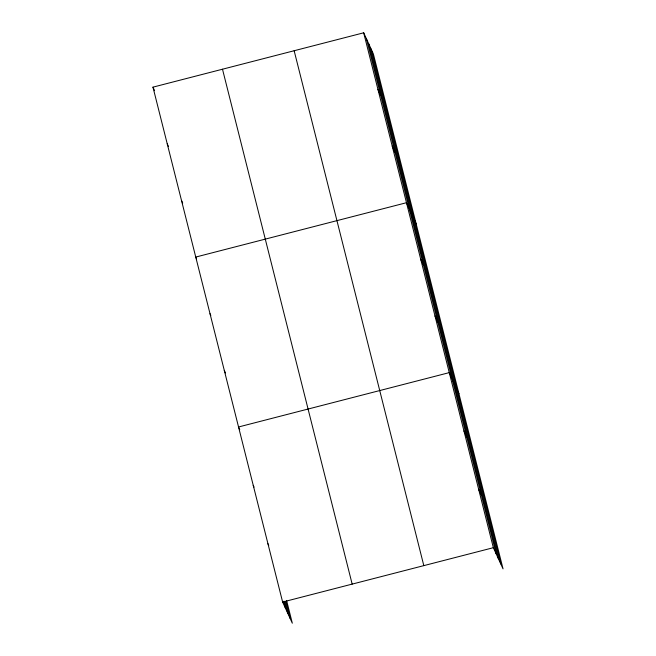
<?xml version="1.0" encoding="UTF-8"?>
<svg xmlns="http://www.w3.org/2000/svg" width="656" height="656" viewBox="0 0 656 656"><rect width="100%" height="100%" fill="white"/><g stroke="black" fill="none" stroke-linecap="round" stroke-linejoin="round"><path stroke-width="0.98" d="M286.582 600.453L292.314 623.2L282.629 602.044L152.963 87.15L363.686 32.8L373.371 53.956L503.037 568.85L493.353 547.694L363.686 32.8M282.629 602.044L493.353 547.694M377.954 89.437L380.775 95.604M392.214 146.075L395.035 152.241M416.166 223.868L406.474 202.712L195.75 257.062L196.554 258.825M420.742 259.35L423.563 265.516M435.002 315.987L437.823 322.153M458.954 393.789L449.27 372.624L238.538 426.982L239.752 429.623M463.964 430.984L466.785 437.142M478.659 489.335L481.479 495.501M152.963 87.15L154.57 90.676M167.223 143.787L168.428 146.427M181.482 200.424L182.696 203.065M210.01 313.699L210.822 315.462M224.278 370.345L225.484 372.985M253.232 485.333L254.044 487.096M267.927 543.685L268.739 545.448M371.107 49.011L500.774 563.898M368.779 43.911L498.437 558.805M366.507 38.966L496.174 553.853M294.15 50.733L423.817 565.628M222.499 69.216L352.165 584.111M285.811 601.437L290.05 618.255M284.72 601.281L287.713 613.155M283.704 601.281L285.45 608.202"/></g></svg>
